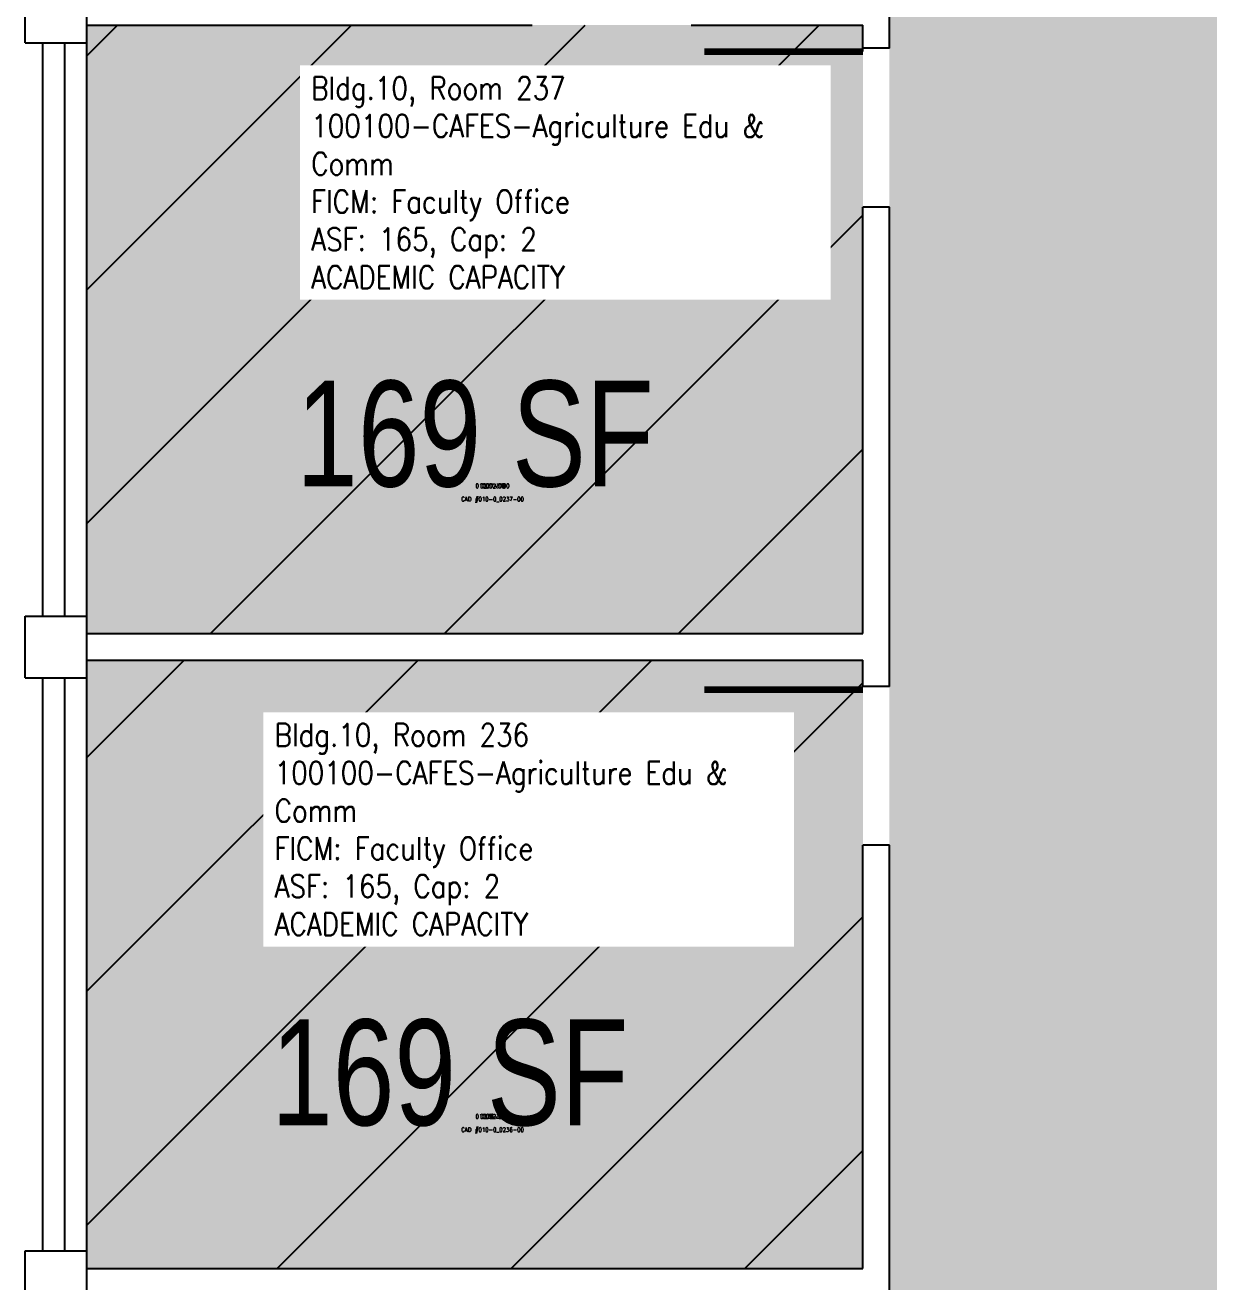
# Model space of a CAD drawing. Header units: inches. Extents: x -43 to 2568, y -133 to 3961.
# Drawn here: x 1 to 269.4, y 585.5 to 870.5 of the extents above; entities that cross this region are included whole.
import ezdxf
from ezdxf.enums import TextEntityAlignment as Align

# ---------------------------------------------------------------- set-up
doc = ezdxf.new("R2010")
doc.units = ezdxf.units.IN
doc.header["$LTSCALE"] = 0.25
doc.header["$MEASUREMENT"] = 0
for name, color, linetype in [('A-DOOR', 2, 'CONTINUOUS'), ('A-GLAZ', 1, 'CONTINUOUS'), ('A-GLAZ-SILL', 2, 'CONTINUOUS'), ('A-IDEN-CNUM', 7, 'CONTINUOUS'), ('A-IDEN-RNUM', 7, 'CONTINUOUS'), ('A-IDEN-SNUM', 4, 'CONTINUOUS'), ('A-IDEN-VNUM', 4, 'CONTINUOUS'), ('A-WALL', 5, 'CONTINUOUS'), ('AREA-TEXT', 3, 'CONTINUOUS'), ('Rooms-Capacity', 4, 'CONTINUOUS'), ('Rooms-Category-Color', 7, 'CONTINUOUS'), ('Rooms-College-Color', 7, 'CONTINUOUS'), ('Rooms-Department-Color', 7, 'CONTINUOUS'), ('Rooms-Division-Color', 7, 'CONTINUOUS'), ('Rooms-Information', 7, 'CONTINUOUS')]:
    doc.layers.add(name, color=color, linetype=linetype)
doc.styles.add('AREA', font='arial.ttf', dxfattribs={"width": 0.75, "height": 24})
doc.styles.add('ROOMSNUMBER', font='txt.shx', dxfattribs={"height": 0.03})
doc.styles.add('ROOMVNUMBER', font='simplex.shx', dxfattribs={"width": 0.85})

msp = doc.modelspace()

# ---------------------------------------------------------------- hatches: boundary and pattern name
at = {"layer": 'Rooms-Capacity'}
h = msp.add_hatch(dxfattribs=at)
h.set_pattern_fill('ANSI31', color=256, scale=300, style=0)
h.paths.add_polyline_path([(15, 870.49), (15, 866.49), (15, 866.49), (15, 736.49), (15, 736.49), (15, 732.49), (191, 732.49), (191, 865.24), (191, 870.49)])
h = msp.add_hatch(dxfattribs=at)
h.set_pattern_fill('ANSI31', color=256, scale=300, style=0)
h.paths.add_polyline_path([(15, 726.49), (15, 722.49), (15, 722.49), (15, 592.49), (15, 592.49), (15, 588.49), (191, 588.49), (191, 720.52), (191, 726.49)])
at = {"layer": 'Rooms-Category-Color', "true_color": 0xadadad}
msp.add_hatch(color=253, dxfattribs=at).paths.add_polyline_path([(313, 1578.49), (313, 1957.49), (313, 2642.54), (313, 3298.54), (333, 3298.54), (333, 3434.5), (449, 3434.5), (525, 3434.5), (766, 3434.5), (1809, 3434.5), (1809, 3440.5), (1825.01, 3440.5), (1825.01, 3434.5), (2098.16, 3434.5), (2098.16, 3446.5), (2332.2, 3446.5), (2332.2, 3566.5), (1417.04, 3566.5), (1417.04, 3588.5), (1395.04, 3588.5), (1395.04, 3566.5), (1160.08, 3566.5), (693.04, 3566.5), (248.04, 3566.5), (248.04, 3711.46), (197, 3711.46), (197, 3042.51), (183, 3042.51), (183, 3020.5), (197, 3020.5), (197, 2774.46), (197, 2774.46), (197, 2465.59), (197, 2321.74), (197, 2177.59), (197, 2033.59), (197, 1926.34), (197, 1308.49), (197, 865.24), (197, 720.52), (197, 575.77), (197, 432.49), (197, 289.24), (197, 151), (197, 83.02), (197, 6), (313, 6), (313, 738.49)])
at = {"layer": 'Rooms-Category-Color', "true_color": 0xfa9ba3}
for points in [[(15, 870.49), (15, 866.49), (15, 866.49), (15, 736.49), (15, 736.49), (15, 732.49), (191, 732.49), (191, 865.24), (191, 870.49)], [(15, 726.49), (15, 722.49), (15, 722.49), (15, 592.49), (15, 592.49), (15, 588.49), (191, 588.49), (191, 720.52), (191, 726.49)]]:
    msp.add_hatch(color=241, dxfattribs=at).paths.add_polyline_path(points)
at = {"layer": 'Rooms-College-Color', "true_color": 0xadadad}
msp.add_hatch(color=253, dxfattribs=at).paths.add_polyline_path([(313, 1578.49), (313, 1957.49), (313, 2642.54), (313, 3298.54), (333, 3298.54), (333, 3434.5), (449, 3434.5), (525, 3434.5), (766, 3434.5), (1809, 3434.5), (1809, 3440.5), (1825.01, 3440.5), (1825.01, 3434.5), (2098.16, 3434.5), (2098.16, 3446.5), (2332.2, 3446.5), (2332.2, 3566.5), (1417.04, 3566.5), (1417.04, 3588.5), (1395.04, 3588.5), (1395.04, 3566.5), (1160.08, 3566.5), (693.04, 3566.5), (248.04, 3566.5), (248.04, 3711.46), (197, 3711.46), (197, 3042.51), (183, 3042.51), (183, 3020.5), (197, 3020.5), (197, 2774.46), (197, 2774.46), (197, 2465.59), (197, 2321.74), (197, 2177.59), (197, 2033.59), (197, 1926.34), (197, 1308.49), (197, 865.24), (197, 720.52), (197, 575.77), (197, 432.49), (197, 289.24), (197, 151), (197, 83.02), (197, 6), (313, 6), (313, 738.49)])
at = {"layer": 'Rooms-College-Color', "true_color": 0xe3c5e1}
for points in [[(15, 870.49), (15, 866.49), (15, 866.49), (15, 736.49), (15, 736.49), (15, 732.49), (191, 732.49), (191, 865.24), (191, 870.49)], [(15, 726.49), (15, 722.49), (15, 722.49), (15, 592.49), (15, 592.49), (15, 588.49), (191, 588.49), (191, 720.52), (191, 726.49)]]:
    msp.add_hatch(color=254, dxfattribs=at).paths.add_polyline_path(points)
at = {"layer": 'Rooms-Department-Color', "true_color": 0xacacac}
msp.add_hatch(color=253, dxfattribs=at).paths.add_polyline_path([(313, 1578.49), (313, 1957.49), (313, 2642.54), (313, 3298.54), (333, 3298.54), (333, 3434.5), (449, 3434.5), (525, 3434.5), (766, 3434.5), (1809, 3434.5), (1809, 3440.5), (1825.01, 3440.5), (1825.01, 3434.5), (2098.16, 3434.5), (2098.16, 3446.5), (2332.2, 3446.5), (2332.2, 3566.5), (1417.04, 3566.5), (1417.04, 3588.5), (1395.04, 3588.5), (1395.04, 3566.5), (1160.08, 3566.5), (693.04, 3566.5), (248.04, 3566.5), (248.04, 3711.46), (197, 3711.46), (197, 3042.51), (183, 3042.51), (183, 3020.5), (197, 3020.5), (197, 2774.46), (197, 2774.46), (197, 2465.59), (197, 2321.74), (197, 2177.59), (197, 2033.59), (197, 1926.34), (197, 1308.49), (197, 865.24), (197, 720.52), (197, 575.77), (197, 432.49), (197, 289.24), (197, 151), (197, 83.02), (197, 6), (313, 6), (313, 738.49)])
at = {"layer": 'Rooms-Department-Color', "true_color": 0xe3c5e1}
for points in [[(15, 870.49), (15, 866.49), (15, 866.49), (15, 736.49), (15, 736.49), (15, 732.49), (191, 732.49), (191, 865.24), (191, 870.49)], [(15, 726.49), (15, 722.49), (15, 722.49), (15, 592.49), (15, 592.49), (15, 588.49), (191, 588.49), (191, 720.52), (191, 726.49)]]:
    msp.add_hatch(color=254, dxfattribs=at).paths.add_polyline_path(points)
at = {"layer": 'Rooms-Division-Color', "true_color": 0xadadad}
msp.add_hatch(color=253, dxfattribs=at).paths.add_polyline_path([(313, 1578.49), (313, 1957.49), (313, 2642.54), (313, 3298.54), (333, 3298.54), (333, 3434.5), (449, 3434.5), (525, 3434.5), (766, 3434.5), (1809, 3434.5), (1809, 3440.5), (1825.01, 3440.5), (1825.01, 3434.5), (2098.16, 3434.5), (2098.16, 3446.5), (2332.2, 3446.5), (2332.2, 3566.5), (1417.04, 3566.5), (1417.04, 3588.5), (1395.04, 3588.5), (1395.04, 3566.5), (1160.08, 3566.5), (693.04, 3566.5), (248.04, 3566.5), (248.04, 3711.46), (197, 3711.46), (197, 3042.51), (183, 3042.51), (183, 3020.5), (197, 3020.5), (197, 2774.46), (197, 2774.46), (197, 2465.59), (197, 2321.74), (197, 2177.59), (197, 2033.59), (197, 1926.34), (197, 1308.49), (197, 865.24), (197, 720.52), (197, 575.77), (197, 432.49), (197, 289.24), (197, 151), (197, 83.02), (197, 6), (313, 6), (313, 738.49)])
at = {"layer": 'Rooms-Division-Color', "true_color": 0xe3c5e1}
for points in [[(15, 870.49), (15, 866.49), (15, 866.49), (15, 736.49), (15, 736.49), (15, 732.49), (191, 732.49), (191, 865.24), (191, 870.49)], [(15, 726.49), (15, 722.49), (15, 722.49), (15, 592.49), (15, 592.49), (15, 588.49), (191, 588.49), (191, 720.52), (191, 726.49)]]:
    msp.add_hatch(color=254, dxfattribs=at).paths.add_polyline_path(points)

# ---------------------------------------------------------------- linework, layer by layer
at = {"layer": 'A-DOOR'}
for points in [[(191, 864.49, 1.5, 1.5, 0), (155, 864.49, 0, 0, 0), (155, 865.24, 0, 0, 0.414214), (191, 829.24, 0, 0, 0.414214)], [(191, 719.77, 1.5, 1.5, 0), (155, 719.77, 0, 0, 0), (155, 720.52, 0, 0, 0.414214), (191, 684.52, 0, 0, 0.414214)]]:
    msp.add_lwpolyline(points, format="xyseb", dxfattribs=at)
at = {"layer": 'A-GLAZ'}
for p, q in [((10, 736.49), (10, 866.49)), ((10, 592.49), (10, 722.49))]:
    msp.add_line(p, q, dxfattribs=at)
at = {"layer": 'A-GLAZ-SILL'}
for p, q in [((5, 736.49), (5, 866.49)), ((15, 736.49), (15, 866.49)), ((5, 592.49), (5, 722.49)), ((15, 592.49), (15, 722.49))]:
    msp.add_line(p, q, dxfattribs=at)
at = {"layer": 'A-WALL'}
for p, q in [((197, 865.24), (197, 972.49)), ((1, 866.49), (1, 880.49)), ((15, 866.49), (15, 880.49)), ((15, 870.49), (116, 870.49)), ((152, 870.49), (191, 870.49)), ((191, 865.24), (191, 870.49)), ((1, 866.49), (15, 866.49)), ((197, 865.24), (191, 865.24)), ((191, 864.49), (191, 865.24)), ((191, 732.49), (191, 829.24)), ((197, 829.24), (191, 829.24)), ((197, 720.52), (197, 829.24)), ((1, 736.49), (15, 736.49)), ((1, 722.49), (1, 736.49)), ((15, 722.49), (15, 736.49)), ((15, 732.49), (191, 732.49)), ((15, 726.49), (191, 726.49)), ((191, 720.52), (191, 726.49)), ((1, 722.49), (15, 722.49)), ((197, 720.52), (191, 720.52)), ((191, 588.49), (191, 684.52)), ((197, 684.52), (191, 684.52)), ((197, 575.77), (197, 684.52)), ((1, 592.49), (15, 592.49)), ((1, 578.49), (1, 592.49)), ((15, 578.49), (15, 592.49)), ((15, 588.49), (191, 588.49))]:
    msp.add_line(p, q, dxfattribs=at)

# ---------------------------------------------------------------- texts
at = {"layer": 'A-IDEN-CNUM', "style": 'ROOMSNUMBER', "width": 0.85}
for s, p in [('CAD #010-0_0237-00', (107, 763)), ('CAD #010-0_0236-00', (107, 620))]:
    msp.add_text(s, height=1, dxfattribs=at).set_placement(p, align=Align.MIDDLE_CENTER)
at = {"layer": 'A-IDEN-RNUM', "style": 'ROOMSNUMBER', "width": 0.85}
for s, p in [('0237-00', (107, 766)), ('0236-00', (107, 623))]:
    msp.add_text(s, height=1, dxfattribs=at).set_placement(p, align=Align.MIDDLE_CENTER)
at = {"layer": 'A-IDEN-SNUM', "style": 'ROOMSNUMBER', "width": 0.85}
for s, p in [('0100023700', (107, 766)), ('0100023600', (107, 623))]:
    msp.add_text(s, height=1, dxfattribs=at).set_placement(p, align=Align.MIDDLE_CENTER)
at = {"layer": 'A-IDEN-VNUM', "style": 'ROOMVNUMBER', "width": 0.85}
for s, p in [('237', (105.24, 828.77)), ('236', (96.2, 682.07))]:
    msp.add_text(s, height=36, dxfattribs=at).set_placement(p, align=Align.MIDDLE_CENTER)
at = {"layer": 'AREA-TEXT', "style": 'AREA', "width": 0.75}
for p in [(103, 777.86), (97.31, 633)]:
    msp.add_text('169 SF', height=24, dxfattribs=at).set_placement(p, align=Align.MIDDLE_CENTER)

# ---------------------------------------------------------------- next in the draw order: texts
at = {"layer": 'Rooms-Information', "char_height": 5.14286, "width": 115.2, "attachment_point": 7, "style": 'ROOMVNUMBER', "bg_fill": 3, "box_fill_scale": 1.5, "bg_fill_color": 256, "bg_fill_true_color": 13158600, "bg_fill_transparency": 0}
for s, insert in [('Bldg.10, Room 237^M^J100100-CAFES-Agriculture Edu & Comm^M^JFICM: Faculty Office^M^JASF: 165, Cap: 2^M^JACADEMIC CAPACITY', (65.89, 810.77)), ('Bldg.10, Room 236^M^J100100-CAFES-Agriculture Edu & Comm^M^JFICM: Faculty Office^M^JASF: 165, Cap: 2^M^JACADEMIC CAPACITY', (57.59, 664.07))]:
    msp.add_mtext(s, dxfattribs=dict(at, insert=insert))

doc.saveas('drawing.dxf')
